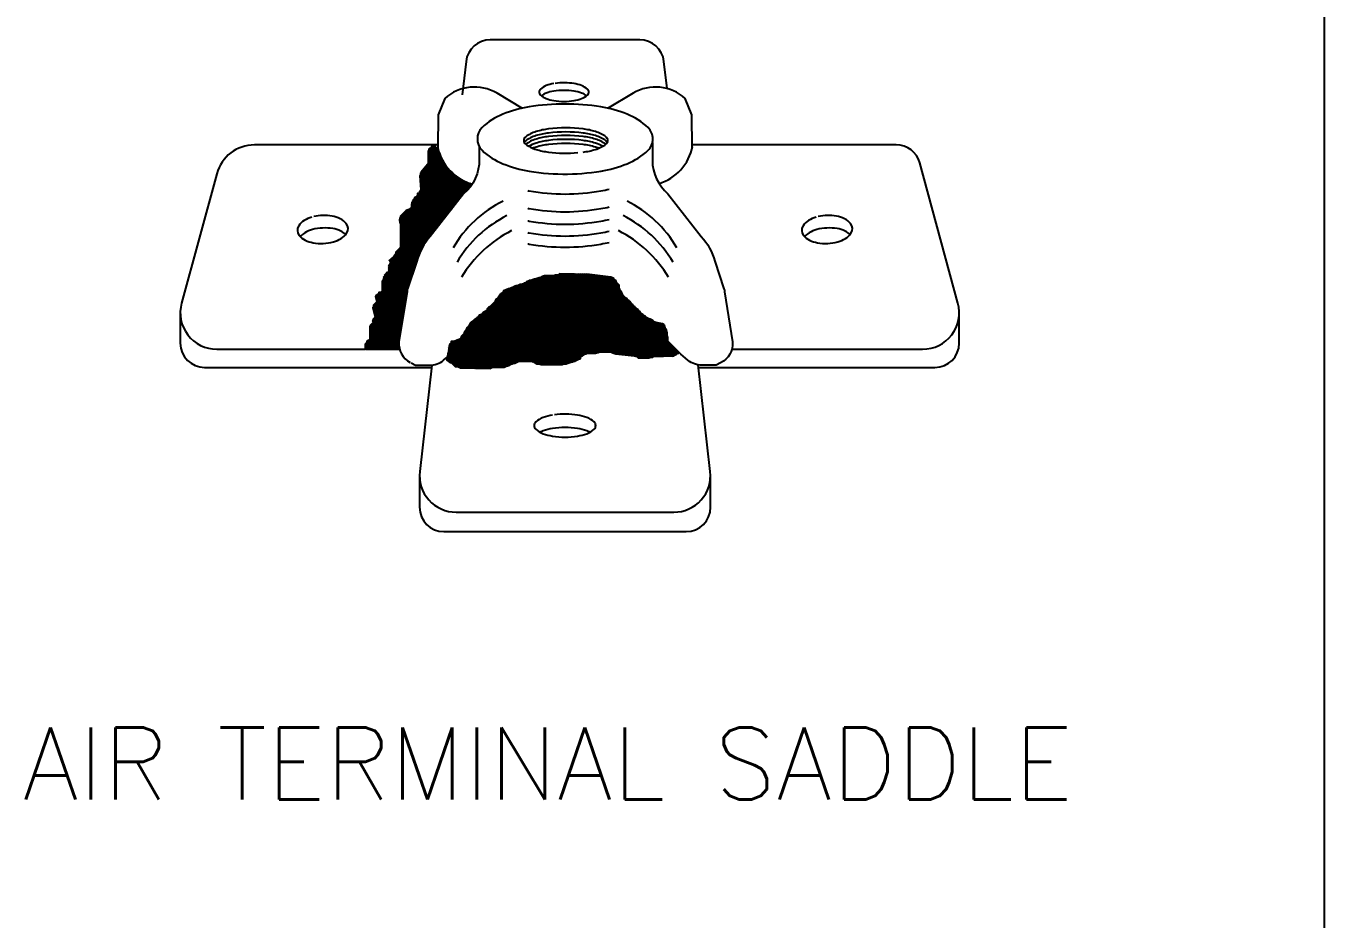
# Model space of a CAD drawing. Header units: inches. Extents: x 1917 to 3477, y 820 to 1550.
# Drawn here: x 2484.6 to 2556.7, y 1312.9 to 1362.5 of the extents above; entities that cross this region are included whole.
import ezdxf
from ezdxf.enums import TextEntityAlignment as Align

# ---------------------------------------------------------------- set-up
doc = ezdxf.new("R2010")
doc.units = ezdxf.units.IN
doc.header["$MEASUREMENT"] = 0
for name, color, linetype in [('ELDIM', 2, 'Continuous'), ('TITLE', 7, 'Continuous'), ('TXT30', 2, 'Continuous')]:
    doc.layers.add(name, color=color, linetype=linetype)
doc.styles.add('ROMANS', font='romans.shx')

# ---------------------------------------------------------------- blocks, each defined once
blk = doc.blocks.new('*U81')
at = {"color": 2}
for p, q in [((2506.972, 1355.478), (2507.412, 1355.917)), ((2506.972, 1355.119), (2507.523, 1355.67)), ((2507.003, 1355.628), (2507.292, 1355.917)), ((2507.967, 1354.749), (2507.024, 1355.692)), ((2507.759, 1355.077), (2507.102, 1355.733)), ((2507.648, 1355.307), (2507.155, 1355.801)), ((2507.575, 1355.5), (2507.222, 1355.853)), ((2507.523, 1355.672), (2507.277, 1355.917)), ((2506.514, 1354.182), (2507.645, 1355.313)), ((2506.521, 1354.069), (2507.682, 1355.23)), ((2506.529, 1353.957), (2507.721, 1355.149)), ((2506.536, 1353.845), (2507.762, 1355.071)), ((2506.544, 1353.733), (2507.805, 1354.994)), ((2506.549, 1354.337), (2507.611, 1355.399)), ((2506.936, 1354.843), (2507.579, 1355.487)), ((2506.972, 1354.999), (2507.55, 1355.577)), ((2509.113, 1353.363), (2506.972, 1355.504)), ((2509.053, 1353.304), (2506.972, 1355.385)), ((2508.991, 1353.246), (2506.972, 1355.265)), ((2508.93, 1353.188), (2506.972, 1355.145)), ((2508.877, 1353.12), (2506.972, 1355.026)), ((2509.171, 1353.425), (2506.991, 1355.605)), ((2505.381, 1351.732), (2508.162, 1354.514)), ((2505.399, 1351.631), (2508.221, 1354.453)), ((2505.441, 1351.553), (2508.282, 1354.394)), ((2505.441, 1351.434), (2508.344, 1354.336)), ((2505.441, 1351.314), (2508.408, 1354.281)), ((2505.441, 1351.194), (2508.474, 1354.227)), ((2506.04, 1352.511), (2508.106, 1354.577)), ((2506.053, 1352.644), (2508.051, 1354.641)), ((2506.354, 1353.065), (2507.998, 1354.708)), ((2506.49, 1353.32), (2507.947, 1354.777)), ((2508.352, 1352.449), (2506.544, 1354.257)), ((2506.551, 1353.621), (2507.85, 1354.92)), ((2506.559, 1353.508), (2507.898, 1354.847)), ((2508.404, 1352.516), (2506.564, 1354.356)), ((2508.457, 1352.584), (2506.604, 1354.436)), ((2508.509, 1352.651), (2506.659, 1354.501)), ((2508.562, 1352.718), (2506.714, 1354.566)), ((2508.614, 1352.785), (2506.768, 1354.631)), ((2508.667, 1352.852), (2506.823, 1354.696)), ((2508.72, 1352.919), (2506.877, 1354.761)), ((2508.772, 1352.986), (2506.932, 1354.826)), ((2508.825, 1353.053), (2506.972, 1354.906)), ((2504.764, 1349.2), (2509.336, 1353.772)), ((2504.777, 1349.094), (2509.397, 1353.714)), ((2504.851, 1349.407), (2509.246, 1353.802)), ((2505.077, 1349.753), (2509.159, 1353.835)), ((2505.441, 1351.075), (2508.542, 1354.175)), ((2505.441, 1350.955), (2508.612, 1354.126)), ((2505.441, 1350.835), (2508.684, 1354.078)), ((2505.441, 1350.716), (2508.758, 1354.032)), ((2505.441, 1350.596), (2508.834, 1353.988)), ((2505.441, 1350.476), (2508.912, 1353.947)), ((2505.441, 1350.356), (2508.992, 1353.907)), ((2505.441, 1350.237), (2509.074, 1353.87)), ((2508.299, 1352.382), (2506.515, 1354.166)), ((2508.246, 1352.315), (2506.523, 1354.038)), ((2508.194, 1352.248), (2506.532, 1353.91)), ((2508.141, 1352.181), (2506.54, 1353.782)), ((2508.089, 1352.114), (2506.549, 1353.653)), ((2508.036, 1352.047), (2506.558, 1353.525)), ((2509.227, 1353.488), (2508.535, 1354.18)), ((2509.281, 1353.554), (2508.864, 1353.972)), ((2509.333, 1353.622), (2509.094, 1353.861)), ((2509.383, 1353.692), (2509.287, 1353.788)), ((2504.777, 1348.974), (2508.71, 1352.907)), ((2507.511, 1351.375), (2506.097, 1352.788)), ((2506.134, 1352.844), (2506.344, 1353.054)), ((2507.563, 1351.442), (2506.134, 1352.872)), ((2507.616, 1351.51), (2506.194, 1352.932)), ((2507.668, 1351.577), (2506.245, 1353)), ((2507.721, 1351.644), (2506.313, 1353.051)), ((2507.773, 1351.711), (2506.364, 1353.121)), ((2506.378, 1353.208), (2506.394, 1353.224)), ((2507.826, 1351.778), (2506.381, 1353.223)), ((2507.879, 1351.845), (2506.477, 1353.247)), ((2507.931, 1351.912), (2506.5, 1353.343)), ((2507.984, 1351.979), (2506.549, 1353.414)), ((2504.489, 1348.566), (2508.278, 1352.355)), ((2505.43, 1351.901), (2505.824, 1352.295)), ((2506.979, 1350.71), (2505.584, 1352.105)), ((2507.034, 1350.775), (2505.644, 1352.165)), ((2507.09, 1350.838), (2505.704, 1352.224)), ((2507.143, 1350.906), (2505.775, 1352.273)), ((2507.195, 1350.973), (2505.86, 1352.307)), ((2507.248, 1351.04), (2505.956, 1352.332)), ((2507.3, 1351.107), (2506.02, 1352.387)), ((2507.353, 1351.174), (2506.038, 1352.489)), ((2507.405, 1351.241), (2506.048, 1352.598)), ((2507.458, 1351.308), (2506.059, 1352.707)), ((2504.432, 1348.389), (2507.845, 1351.803)), ((2506.73, 1350.361), (2505.386, 1351.705)), ((2506.777, 1350.434), (2505.399, 1351.811)), ((2506.825, 1350.505), (2505.43, 1351.9)), ((2506.685, 1350.286), (2505.441, 1351.529)), ((2506.642, 1350.21), (2505.441, 1351.41)), ((2506.875, 1350.575), (2505.464, 1351.986)), ((2506.926, 1350.643), (2505.524, 1352.045)), ((2504.421, 1348.259), (2507.413, 1351.251)), ((2504.421, 1348.139), (2506.931, 1350.649)), ((2506.6, 1350.132), (2505.441, 1351.29)), ((2506.56, 1350.052), (2505.441, 1351.17)), ((2506.522, 1349.97), (2505.441, 1351.051)), ((2506.486, 1349.886), (2505.441, 1350.931)), ((2506.452, 1349.801), (2505.441, 1350.811)), ((2506.42, 1349.713), (2505.441, 1350.692)), ((2504.421, 1348.019), (2506.681, 1350.28)), ((2504.451, 1347.93), (2506.549, 1350.028)), ((2506.156, 1348.9), (2505.164, 1349.892)), ((2506.186, 1348.99), (2505.202, 1349.974)), ((2506.216, 1349.08), (2505.262, 1350.033)), ((2506.246, 1349.169), (2505.322, 1350.093)), ((2506.276, 1349.259), (2505.382, 1350.153)), ((2506.39, 1349.624), (2505.441, 1350.572)), ((2506.362, 1349.532), (2505.441, 1350.452)), ((2506.335, 1349.439), (2505.441, 1350.333)), ((2506.305, 1349.349), (2505.441, 1350.213)), ((2503.939, 1346.939), (2506.284, 1349.284)), ((2504.092, 1347.331), (2506.393, 1349.632)), ((2504.115, 1347.235), (2506.343, 1349.463)), ((2504.376, 1347.735), (2506.459, 1349.818)), ((2505.887, 1348.092), (2504.768, 1349.21)), ((2504.801, 1349.476), (2504.935, 1349.611)), ((2505.917, 1348.182), (2504.805, 1349.293)), ((2505.977, 1348.361), (2504.824, 1349.514)), ((2505.947, 1348.271), (2504.842, 1349.376)), ((2506.006, 1348.451), (2504.888, 1349.57)), ((2506.036, 1348.541), (2504.952, 1349.625)), ((2506.066, 1348.631), (2505.016, 1349.681)), ((2506.096, 1348.72), (2505.077, 1349.74)), ((2506.126, 1348.81), (2505.119, 1349.818)), ((2503.922, 1346.803), (2506.224, 1349.104)), ((2503.946, 1346.707), (2506.164, 1348.925)), ((2503.97, 1346.611), (2506.104, 1348.745)), ((2503.994, 1346.515), (2506.045, 1348.566)), ((2505.729, 1347.293), (2504.482, 1348.539)), ((2505.745, 1347.395), (2504.511, 1348.63)), ((2505.762, 1347.498), (2504.545, 1348.715)), ((2505.779, 1347.601), (2504.596, 1348.785)), ((2505.796, 1347.704), (2504.655, 1348.845)), ((2505.798, 1347.822), (2504.726, 1348.893)), ((2505.824, 1347.915), (2504.776, 1348.964)), ((2505.857, 1348.002), (2504.777, 1349.082)), ((2503.728, 1345.771), (2505.8, 1347.843)), ((2503.89, 1346.171), (2505.925, 1348.207)), ((2503.93, 1346.093), (2505.865, 1348.028)), ((2504.017, 1346.419), (2505.985, 1348.387)), ((2504.068, 1347.427), (2504.369, 1347.728)), ((2505.593, 1346.47), (2504.336, 1347.728)), ((2505.61, 1346.573), (2504.383, 1347.801)), ((2505.695, 1347.087), (2504.421, 1348.361)), ((2505.678, 1346.984), (2504.421, 1348.241)), ((2505.661, 1346.881), (2504.421, 1348.122)), ((2505.644, 1346.779), (2504.421, 1348.002)), ((2505.627, 1346.676), (2504.446, 1347.857)), ((2505.712, 1347.19), (2504.458, 1348.443)), ((2503.473, 1344.798), (2505.681, 1347.006)), ((2503.728, 1345.651), (2505.799, 1347.722)), ((2503.728, 1345.532), (2505.776, 1347.579)), ((2503.728, 1345.412), (2505.752, 1347.436)), ((2503.728, 1345.292), (2505.729, 1347.292)), ((2503.728, 1345.172), (2505.705, 1347.149)), ((2505.441, 1345.545), (2503.949, 1347.038)), ((2505.458, 1345.648), (2504.009, 1347.097)), ((2505.526, 1346.059), (2504.057, 1347.528)), ((2504.066, 1347.545), (2504.141, 1347.619)), ((2505.475, 1345.751), (2504.069, 1347.157)), ((2505.509, 1345.956), (2504.078, 1347.387)), ((2505.543, 1346.162), (2504.107, 1347.597)), ((2505.492, 1345.853), (2504.117, 1347.229)), ((2505.56, 1346.265), (2504.179, 1347.645)), ((2505.577, 1346.367), (2504.231, 1347.714)), ((2503.473, 1344.678), (2505.658, 1346.863)), ((2503.496, 1344.581), (2505.634, 1346.719)), ((2503.61, 1344.575), (2505.611, 1346.576)), ((2503.73, 1344.575), (2505.587, 1346.433)), ((2503.849, 1344.575), (2505.564, 1346.29)), ((2505.408, 1345.339), (2503.915, 1346.832)), ((2505.425, 1345.442), (2503.939, 1346.928)), ((2505.391, 1345.237), (2503.954, 1346.673)), ((2505.346, 1344.923), (2503.97, 1346.298)), ((2505.374, 1345.134), (2503.994, 1346.514)), ((2505.357, 1345.031), (2504.03, 1346.358)), ((2504.975, 1344.575), (2503.728, 1345.822)), ((2504.855, 1344.575), (2503.728, 1345.702)), ((2504.735, 1344.575), (2503.728, 1345.583)), ((2505.095, 1344.575), (2503.762, 1345.908)), ((2505.214, 1344.575), (2503.82, 1345.97)), ((2505.334, 1344.575), (2503.88, 1346.03)), ((2505.35, 1344.799), (2503.923, 1346.226)), ((2505.37, 1344.66), (2503.924, 1346.105)), ((2503.969, 1344.575), (2505.54, 1346.147)), ((2504.089, 1344.575), (2505.517, 1346.003)), ((2504.209, 1344.575), (2505.493, 1345.86)), ((2504.328, 1344.575), (2505.47, 1345.717)), ((2504.448, 1344.575), (2505.446, 1345.574)), ((2503.778, 1344.575), (2503.495, 1344.858)), ((2503.898, 1344.575), (2503.544, 1344.929)), ((2504.017, 1344.575), (2503.575, 1345.018)), ((2503.576, 1345.02), (2503.596, 1345.041)), ((2504.137, 1344.575), (2503.654, 1345.058)), ((2504.257, 1344.575), (2503.724, 1345.109)), ((2504.616, 1344.575), (2503.728, 1345.463)), ((2504.496, 1344.575), (2503.728, 1345.343)), ((2504.376, 1344.575), (2503.728, 1345.224)), ((2504.568, 1344.575), (2505.423, 1345.431)), ((2504.687, 1344.575), (2505.399, 1345.287)), ((2504.807, 1344.575), (2505.376, 1345.144)), ((2504.927, 1344.575), (2505.352, 1345.001)), ((2505.046, 1344.575), (2505.346, 1344.875)), ((2503.658, 1344.575), (2503.473, 1344.761)), ((2503.539, 1344.575), (2503.473, 1344.641)), ((2505.166, 1344.575), (2505.353, 1344.763)), ((2505.286, 1344.575), (2505.37, 1344.659))]:
    blk.add_line(p, q, dxfattribs=at)
blk = doc.blocks.new('*U82')
at = {"color": 2}
for p, q in [((2508.253, 1343.833), (2512.888, 1348.467)), ((2508.313, 1343.773), (2513.05, 1348.51)), ((2508.373, 1343.713), (2513.197, 1348.537)), ((2508.433, 1343.653), (2513.426, 1348.647)), ((2508.519, 1343.62), (2513.546, 1348.647)), ((2508.63, 1343.611), (2513.666, 1348.647)), ((2508.71, 1343.571), (2513.785, 1348.647)), ((2508.805, 1343.547), (2513.905, 1348.647)), ((2508.925, 1343.547), (2514.061, 1348.683)), ((2509.045, 1343.547), (2514.181, 1348.683)), ((2509.164, 1343.547), (2514.373, 1348.756)), ((2509.284, 1343.547), (2514.493, 1348.756)), ((2509.404, 1343.547), (2514.613, 1348.756)), ((2509.524, 1343.547), (2514.732, 1348.756)), ((2509.607, 1343.511), (2514.852, 1348.756)), ((2509.727, 1343.511), (2514.972, 1348.756)), ((2509.846, 1343.511), (2515.091, 1348.756)), ((2509.966, 1343.511), (2515.211, 1348.756)), ((2510.086, 1343.511), (2515.331, 1348.756)), ((2510.205, 1343.511), (2515.45, 1348.756)), ((2510.325, 1343.511), (2515.57, 1348.756)), ((2510.491, 1343.557), (2515.69, 1348.756)), ((2510.637, 1343.584), (2515.773, 1348.719)), ((2510.757, 1343.584), (2515.893, 1348.719)), ((2510.877, 1343.584), (2516.004, 1348.711)), ((2510.996, 1343.584), (2516.111, 1348.698)), ((2511.116, 1343.584), (2516.217, 1348.685)), ((2511.271, 1343.619), (2516.323, 1348.671)), ((2511.451, 1343.679), (2516.43, 1348.658)), ((2511.676, 1343.785), (2516.536, 1348.645)), ((2511.843, 1343.832), (2516.643, 1348.631)), ((2512.042, 1343.911), (2516.749, 1348.618)), ((2512.162, 1343.911), (2516.855, 1348.605)), ((2512.282, 1343.911), (2516.962, 1348.592)), ((2512.401, 1343.911), (2517.068, 1348.578)), ((2512.521, 1343.911), (2517.164, 1348.554)), ((2512.641, 1343.911), (2517.249, 1348.52)), ((2516.858, 1344.421), (2512.831, 1348.449)), ((2516.978, 1344.421), (2512.923, 1348.476)), ((2517.098, 1344.421), (2513.019, 1348.5)), ((2517.292, 1344.347), (2513.109, 1348.53)), ((2517.452, 1344.306), (2513.213, 1348.545)), ((2517.586, 1344.292), (2513.283, 1348.595)), ((2517.72, 1344.277), (2513.369, 1348.628)), ((2517.854, 1344.263), (2513.471, 1348.647)), ((2517.988, 1344.249), (2513.591, 1348.647)), ((2518.123, 1344.234), (2513.71, 1348.647)), ((2518.257, 1344.22), (2513.83, 1348.647)), ((2518.391, 1344.206), (2513.946, 1348.65)), ((2518.545, 1344.171), (2514.035, 1348.68)), ((2518.742, 1344.093), (2514.153, 1348.683)), ((2518.862, 1344.093), (2514.231, 1348.725)), ((2518.981, 1344.093), (2514.319, 1348.756)), ((2519.101, 1344.093), (2514.439, 1348.756)), ((2519.22, 1344.094), (2514.558, 1348.756)), ((2519.31, 1344.124), (2514.678, 1348.756)), ((2519.424, 1344.13), (2514.798, 1348.756)), ((2519.507, 1344.166), (2514.918, 1348.756)), ((2519.627, 1344.166), (2515.037, 1348.756)), ((2519.746, 1344.166), (2515.157, 1348.756)), ((2519.866, 1344.166), (2515.277, 1348.756)), ((2519.986, 1344.166), (2515.396, 1348.756)), ((2520.105, 1344.166), (2515.516, 1348.756)), ((2520.225, 1344.166), (2515.636, 1348.756)), ((2520.345, 1344.166), (2515.792, 1348.719)), ((2520.465, 1344.166), (2515.911, 1348.719)), ((2520.548, 1344.203), (2516.044, 1348.706)), ((2520.636, 1344.234), (2516.181, 1348.689)), ((2520.723, 1344.267), (2516.318, 1348.672)), ((2520.792, 1344.318), (2516.455, 1348.655)), ((2520.881, 1344.348), (2516.591, 1348.638)), ((2520.276, 1345.073), (2516.728, 1348.621)), ((2517.644, 1347.825), (2516.865, 1348.604)), ((2517.579, 1348.01), (2517.002, 1348.587)), ((2517.579, 1348.129), (2517.149, 1348.559)), ((2508.023, 1343.962), (2512.307, 1348.246)), ((2508.028, 1344.086), (2512.115, 1348.173)), ((2508.052, 1344.23), (2511.922, 1348.1)), ((2508.091, 1343.91), (2512.53, 1348.349)), ((2508.091, 1344.389), (2511.776, 1348.073)), ((2508.163, 1343.863), (2512.692, 1348.392)), ((2508.808, 1345.225), (2511.546, 1347.964)), ((2510.69, 1347.227), (2511.343, 1347.88)), ((2515.004, 1343.882), (2511.127, 1347.758)), ((2515.094, 1343.911), (2511.189, 1347.817)), ((2515.176, 1343.949), (2511.278, 1347.848)), ((2515.256, 1343.989), (2511.358, 1347.887)), ((2515.338, 1344.027), (2511.447, 1347.918)), ((2515.428, 1344.057), (2511.529, 1347.955)), ((2515.456, 1344.148), (2511.61, 1347.994)), ((2515.521, 1344.203), (2511.7, 1348.024)), ((2515.589, 1344.254), (2511.771, 1348.072)), ((2515.667, 1344.296), (2511.863, 1348.1)), ((2515.754, 1344.329), (2511.965, 1348.118)), ((2515.854, 1344.348), (2512.045, 1348.158)), ((2515.974, 1344.348), (2512.149, 1348.173)), ((2516.093, 1344.348), (2512.239, 1348.203)), ((2516.213, 1344.348), (2512.316, 1348.246)), ((2516.316, 1344.365), (2512.401, 1348.28)), ((2516.415, 1344.386), (2512.472, 1348.329)), ((2516.499, 1344.421), (2512.557, 1348.363)), ((2516.619, 1344.421), (2512.649, 1348.392)), ((2516.739, 1344.421), (2512.744, 1348.416)), ((2512.751, 1343.902), (2517.287, 1348.438)), ((2512.828, 1343.859), (2517.369, 1348.401)), ((2512.9, 1343.811), (2517.417, 1348.329)), ((2512.98, 1343.772), (2517.462, 1348.254)), ((2513.093, 1343.766), (2517.522, 1348.194)), ((2513.193, 1343.745), (2517.579, 1348.131)), ((2513.296, 1343.729), (2517.579, 1348.012)), ((2513.416, 1343.729), (2517.6, 1347.913)), ((2513.536, 1343.729), (2517.64, 1347.833)), ((2513.655, 1343.729), (2517.685, 1347.759)), ((2513.84, 1343.729), (2510.517, 1347.053)), ((2513.96, 1343.729), (2510.576, 1347.113)), ((2514.079, 1343.729), (2510.636, 1347.172)), ((2514.199, 1343.729), (2510.69, 1347.238)), ((2514.319, 1343.729), (2510.722, 1347.326)), ((2514.428, 1343.739), (2510.797, 1347.371)), ((2514.522, 1343.766), (2510.853, 1347.434)), ((2514.638, 1343.769), (2510.901, 1347.506)), ((2514.728, 1343.799), (2510.949, 1347.578)), ((2514.817, 1343.829), (2511.001, 1347.646)), ((2514.907, 1343.859), (2511.082, 1347.684)), ((2513.775, 1343.729), (2517.732, 1347.686)), ((2513.895, 1343.729), (2517.771, 1347.606)), ((2514.014, 1343.729), (2517.818, 1347.533)), ((2514.134, 1343.729), (2517.878, 1347.473)), ((2514.254, 1343.729), (2517.938, 1347.413)), ((2514.373, 1343.729), (2518.016, 1347.372)), ((2514.53, 1343.766), (2518.059, 1347.296)), ((2514.661, 1343.777), (2518.136, 1347.252)), ((2514.84, 1343.837), (2518.189, 1347.186)), ((2515.005, 1343.882), (2518.238, 1347.115)), ((2515.208, 1343.965), (2518.314, 1347.071)), ((2509.243, 1345.899), (2509.637, 1346.294)), ((2512.102, 1343.911), (2509.688, 1346.325)), ((2512.222, 1343.911), (2509.758, 1346.375)), ((2512.341, 1343.911), (2509.806, 1346.447)), ((2512.461, 1343.911), (2509.887, 1346.485)), ((2512.581, 1343.911), (2509.96, 1346.533)), ((2512.7, 1343.911), (2510.019, 1346.592)), ((2512.929, 1343.802), (2510.094, 1346.637)), ((2513.086, 1343.766), (2510.16, 1346.691)), ((2513.242, 1343.729), (2510.232, 1346.739)), ((2513.361, 1343.729), (2510.259, 1346.832)), ((2513.481, 1343.729), (2510.319, 1346.891)), ((2513.601, 1343.729), (2510.396, 1346.934)), ((2513.72, 1343.729), (2510.457, 1346.993)), ((2515.638, 1344.276), (2518.362, 1346.999)), ((2515.831, 1344.348), (2518.429, 1346.947)), ((2515.95, 1344.348), (2518.495, 1346.893)), ((2516.07, 1344.348), (2518.555, 1346.833)), ((2516.19, 1344.348), (2518.612, 1346.771)), ((2516.331, 1344.37), (2518.66, 1346.699)), ((2516.502, 1344.421), (2518.731, 1346.65)), ((2516.621, 1344.421), (2518.778, 1346.578)), ((2516.741, 1344.421), (2518.842, 1346.522)), ((2516.861, 1344.421), (2518.914, 1346.474)), ((2516.981, 1344.421), (2518.977, 1346.418)), ((2517.1, 1344.421), (2519.052, 1346.373)), ((2517.182, 1344.383), (2519.113, 1346.314)), ((2511.113, 1343.584), (2509.07, 1345.627)), ((2511.222, 1343.594), (2509.086, 1345.73)), ((2511.302, 1343.634), (2509.159, 1345.777)), ((2511.395, 1343.661), (2509.205, 1345.851)), ((2511.485, 1343.691), (2509.254, 1345.922)), ((2511.565, 1343.73), (2509.294, 1346.002)), ((2511.645, 1343.77), (2509.348, 1346.067)), ((2511.733, 1343.802), (2509.414, 1346.121)), ((2511.829, 1343.825), (2509.486, 1346.169)), ((2511.909, 1343.865), (2509.546, 1346.228)), ((2511.989, 1343.905), (2509.615, 1346.279)), ((2517.272, 1344.354), (2519.192, 1346.274)), ((2517.362, 1344.324), (2519.281, 1346.243)), ((2517.463, 1344.305), (2519.364, 1346.206)), ((2517.571, 1344.293), (2519.442, 1346.165)), ((2517.679, 1344.282), (2519.502, 1346.105)), ((2517.787, 1344.27), (2519.588, 1346.071)), ((2517.895, 1344.259), (2519.684, 1346.048)), ((2518.003, 1344.247), (2519.784, 1346.028)), ((2518.111, 1344.235), (2519.884, 1346.008)), ((2518.219, 1344.224), (2519.983, 1345.988)), ((2518.328, 1344.212), (2520.062, 1345.947)), ((2518.434, 1344.199), (2520.094, 1345.859)), ((2518.529, 1344.175), (2520.13, 1345.776)), ((2518.602, 1344.128), (2520.168, 1345.694)), ((2518.687, 1344.093), (2520.206, 1345.612)), ((2520.276, 1345.193), (2519.197, 1346.272)), ((2520.24, 1345.349), (2519.4, 1346.189)), ((2520.24, 1345.469), (2519.655, 1346.054)), ((2520.202, 1345.626), (2519.804, 1346.024)), ((2520.094, 1345.854), (2519.954, 1345.994)), ((2508.102, 1344.519), (2508.743, 1345.161)), ((2508.102, 1344.639), (2508.504, 1345.041)), ((2508.162, 1344.818), (2508.228, 1344.885)), ((2509.474, 1343.547), (2508.172, 1344.849)), ((2509.63, 1343.511), (2508.247, 1344.894)), ((2509.75, 1343.511), (2508.257, 1345.004)), ((2509.87, 1343.511), (2508.376, 1345.004)), ((2509.989, 1343.511), (2508.47, 1345.03)), ((2510.109, 1343.511), (2508.554, 1345.066)), ((2510.229, 1343.511), (2508.641, 1345.099)), ((2510.348, 1343.511), (2508.716, 1345.144)), ((2510.451, 1343.527), (2508.793, 1345.185)), ((2510.525, 1343.574), (2508.824, 1345.274)), ((2510.635, 1343.584), (2508.877, 1345.341)), ((2510.754, 1343.584), (2508.937, 1345.401)), ((2510.874, 1343.584), (2508.978, 1345.479)), ((2510.994, 1343.584), (2509.026, 1345.551)), ((2518.807, 1344.093), (2520.23, 1345.516)), ((2518.927, 1344.093), (2520.24, 1345.406)), ((2519.046, 1344.093), (2520.251, 1345.298)), ((2519.166, 1344.093), (2520.276, 1345.203)), ((2519.319, 1344.127), (2520.276, 1345.084)), ((2508.563, 1343.62), (2508.038, 1344.145)), ((2508.754, 1343.549), (2508.055, 1344.248)), ((2508.876, 1343.547), (2508.077, 1344.346)), ((2509.115, 1343.547), (2508.102, 1344.56)), ((2508.995, 1343.547), (2508.102, 1344.44)), ((2509.235, 1343.547), (2508.106, 1344.676)), ((2509.354, 1343.547), (2508.142, 1344.759)), ((2520.857, 1344.348), (2520.896, 1344.387)), ((2508.225, 1343.838), (2508.021, 1344.043)), ((2515.415, 1344.053), (2515.428, 1344.066))]:
    blk.add_line(p, q, dxfattribs=at)

msp = doc.modelspace()

# ---------------------------------------------------------------- linework, layer by layer
at = {"layer": 'ELDIM'}
for p, q in [((2504.42084, 1348.36737), (2504.41278, 1347.80074)), ((2503.50116, 1344.57549), (2505.38953, 1344.57549))]:
    msp.add_line(p, q, dxfattribs=at)
for points in [[(2520.23363, 1359.0504), (2520.06385, 1360.55408, 0.38165188), (2518.71829, 1361.75625), (2510.4213, 1361.75625, 0.38165188), (2509.07574, 1360.55408), (2508.86724, 1358.70753)], [(2513.94444, 1359.32395, 0.05085373), (2513.5322, 1359.21671, 0.09417869), (2513.20018, 1359.01592, 0.45182526), (2513.20018, 1358.69107, 0.09417869), (2513.5322, 1358.49028, 0.05085373), (2513.94444, 1358.38304, 0.08532741), (2515.07289, 1358.38304, 0.05085373), (2515.48513, 1358.49028, 0.09417869), (2515.81715, 1358.69107, 0.43936245), (2515.81715, 1359.01592, 0.09417869), (2515.48513, 1359.21671, 0.05085373), (2515.07289, 1359.32395, 0.07063652), (2514.03127, 1359.33628)], [(2512.20944, 1357.93913), (2510.79439, 1358.7876, 0.3318738), (2507.89456, 1358.49446), (2507.53337, 1357.59132), (2507.50293, 1355.75247, 0.2733629), (2509.41892, 1353.74713, -0.07447176)], [(2515.75948, 1358.64293, 0.07596875), (2515.48513, 1358.79558, 0.05085373), (2515.07289, 1358.90282, 0.07063652), (2513.94444, 1358.90282, 0.05085373), (2513.5322, 1358.79558, 0.07596875), (2513.25786, 1358.64293)], [(2521.63666, 1355.75247), (2521.60623, 1357.59132), (2521.24503, 1358.49446, 0.3318738), (2518.34521, 1358.7876), (2516.93015, 1357.93913)], [(2516.5575, 1354.46359, 0.05413092), (2518.01678, 1354.87116, 0.09716323), (2519.17826, 1355.62257, 0.42860124), (2519.17826, 1356.87733, 0.09716323), (2518.01678, 1357.62874, 0.05413092), (2516.5575, 1358.03631, 0.0734812), (2512.5821, 1358.03631, 0.05413092), (2511.12281, 1357.62874, 0.09716323), (2509.96133, 1356.87733, 0.41142334), (2509.96133, 1355.62257, 0.09716323), (2511.12281, 1354.87116, 0.05413092), (2512.5821, 1354.46359, 0.08817869), (2516.83786, 1354.51342)], [(2515.57132, 1355.51952, 0.04210511), (2516.26369, 1355.66578, 0.08420171), (2516.83978, 1355.95146, 0.50145676), (2516.83978, 1356.37355, 0.08420171), (2516.26369, 1356.65923, 0.04210511), (2515.57132, 1356.80549, 0.06339223), (2513.65528, 1356.80549, 0.04210511), (2512.9629, 1356.65923, 0.08420171), (2512.38681, 1356.37355, 0.51453832), (2512.38681, 1355.95146, 0.08420171), (2512.9629, 1355.66578, 0.04210511), (2513.65528, 1355.51952, 0.05295878), (2515.2909, 1355.48974)], [(2516.92128, 1356.04891, 0.12359943), (2516.83978, 1356.14636, 0.08420171), (2516.26369, 1356.43204, 0.04210511), (2515.57132, 1356.5783, 0.06339223), (2513.65528, 1356.5783, 0.04210511), (2512.9629, 1356.43204, 0.08420171), (2512.38681, 1356.14636, 0.12359943), (2512.30532, 1356.04891, 0.07427241)], [(2516.84121, 1355.95251, 0.0016931), (2516.83978, 1355.95355, 0.08420171), (2516.26369, 1356.23923, 0.04210511), (2515.57132, 1356.38549, 0.06339223), (2513.65528, 1356.38549, 0.04210511), (2512.9629, 1356.23923, 0.08420171), (2512.38681, 1355.95355, 0.0016931), (2512.38539, 1355.95251, 0.07427241)], [(2507.50566, 1355.91718), (2497.32609, 1355.91718, 0.33830687), (2495.23567, 1354.31997), (2493.2802, 1347.14042, 0.49442557), (2495.23996, 1344.57549), (2503.45678, 1344.57549)], [(2509.80585, 1355.82447), (2509.80585, 1355.06489, -0.14229036)], [(2516.67136, 1355.84205, 0.05794335), (2516.26369, 1356.01832, 0.04210511), (2515.57132, 1356.16459, 0.06339223), (2513.65528, 1356.16459, 0.04210511), (2512.9629, 1356.01832, 0.05794335), (2512.55523, 1355.84205, 0.24006736)], [(2516.44298, 1355.72958, 0.02475906), (2516.26369, 1355.79338, 0.04210511), (2515.57132, 1355.93964, 0.06339223), (2513.65528, 1355.93964, 0.04210511), (2512.9629, 1355.79338, 0.02475906), (2512.78361, 1355.72958, 0.24006736)], [(2519.42074, 1356.04748), (2519.42074, 1355.06489, 0.22061291), (2520.28372, 1353.20422), (2522.13827, 1350.83629, -0.12050249), (2522.88528, 1349.45659), (2523.39365, 1347.93017, -0.20897359), (2523.42187, 1347.75626), (2523.87844, 1344.97711, -0.3013807), (2523.20724, 1343.80944), (2522.95496, 1343.6833), (2522.17749, 1343.6833, -0.17545238), (2521.3973, 1343.96577), (2521.00505, 1344.29265), (2520.28168, 1345.02361), (2520.27604, 1345.04054), (2520.27604, 1345.22266), (2520.23954, 1345.33194), (2520.23954, 1345.47764), (2520.20312, 1345.62334), (2520.16669, 1345.69619), (2520.1302, 1345.76904), (2520.09378, 1345.91475)], [(2523.83706, 1344.57549), (2534.42665, 1344.57549, 0.49442557), (2536.38641, 1347.14042), (2534.26781, 1354.91892, 0.33830687), (2532.9613, 1355.91718), (2521.68902, 1355.91718)], [(2509.80551, 1355.10587, -0.2250253), (2508.94288, 1353.20422), (2507.08833, 1350.83629, 0.12050249), (2506.34131, 1349.45659), (2505.83295, 1347.93017, 0.20897359), (2505.80473, 1347.75626), (2505.34815, 1344.97711, 0.28813654), (2505.96689, 1343.83729)], [(2512.49706, 1353.38237, 0.00307384), (2512.5821, 1353.36775, 0.08817869), (2516.5575, 1353.36775, 0.01701813), (2517.02574, 1353.4618)], [(2512.49706, 1352.398, 0.00307384), (2512.5821, 1352.38337, 0.08817869), (2516.5575, 1352.38337, 0.01701813), (2517.02574, 1352.47743)], [(2500.51361, 1351.90924, 0.06988751), (2500.09261, 1351.72555, 0.10602738), (2499.78319, 1351.43015, 0.32466422), (2499.80874, 1350.89378, 0.10602738), (2500.14485, 1350.62913, 0.06988751), (2500.58141, 1350.4863, 0.11658843), (2501.71495, 1350.54031, 0.06988751), (2502.13595, 1350.72399, 0.10602738), (2502.44537, 1351.0194, 0.34088323), (2502.41981, 1351.55577, 0.10602738), (2502.08371, 1351.82041, 0.06988751), (2501.64715, 1351.96324, 0.10181222), (2500.61906, 1351.93622)], [(2512.49706, 1351.7053, 0.00307384), (2512.5821, 1351.69067, 0.08817869), (2516.5575, 1351.69067, 0.01701813), (2517.02574, 1351.78472)], [(2528.51634, 1351.90924, 0.06988751), (2528.09534, 1351.72555, 0.10602738), (2527.78592, 1351.43015, 0.32466422), (2527.81147, 1350.89378, 0.10602738), (2528.14758, 1350.62913, 0.06988751), (2528.58414, 1350.4863, 0.11658843), (2529.71768, 1350.54031, 0.06988751), (2530.13868, 1350.72399, 0.10602738), (2530.4481, 1351.0194, 0.34088323), (2530.42254, 1351.55577, 0.10602738), (2530.08644, 1351.82041, 0.06988751), (2529.64988, 1351.96324, 0.10181222), (2528.62179, 1351.93622)], [(2502.38549, 1350.93998, 0.08142527), (2502.11654, 1351.13127, 0.06988751), (2501.67998, 1351.2741, 0.10181222), (2500.54645, 1351.22009, 0.06988751), (2500.12545, 1351.03641, 0.08142527), (2499.8759, 1350.82042)], [(2512.49706, 1351.04905, 0.00307384), (2512.5821, 1351.03442, 0.08817869), (2516.5575, 1351.03442, 0.01701813), (2517.02574, 1351.12847)], [(2530.38822, 1350.93998, 0.08142527), (2530.11927, 1351.13127, 0.06988751), (2529.68271, 1351.2741, 0.10181222), (2528.54918, 1351.22009, 0.06988751), (2528.12818, 1351.03641, 0.08142527), (2527.87863, 1350.82042)], [(2512.49706, 1350.42926, 0.00307384), (2512.5821, 1350.41463, 0.08817869), (2516.5575, 1350.41463, 0.01701813), (2517.02574, 1350.50868)], [(2493.20881, 1346.60664), (2493.20881, 1344.91401, 0.41421356), (2494.56291, 1343.55991), (2507.15687, 1343.55991)], [(2521.98273, 1343.55991), (2535.1037, 1343.55991, 0.41421356), (2536.4578, 1344.91401), (2536.4578, 1346.60664)], [(2506.01936, 1343.80944), (2506.27164, 1343.6833), (2507.04911, 1343.6833, 0.17545238), (2507.82929, 1343.96577), (2508.22155, 1344.29265)], [(2507.17149, 1343.68946), (2506.50473, 1337.78438, 0.44754263), (2508.52306, 1335.52533), (2520.61653, 1335.52533, 0.44754263), (2522.63486, 1337.78438), (2521.96672, 1343.70166)], [(2513.87157, 1340.91673, 0.05085373), (2513.36142, 1340.78402, 0.09417869), (2512.95055, 1340.53554, 0.45182526), (2512.95055, 1340.13354, 0.09417869), (2513.36142, 1339.88506, 0.05085373), (2513.87157, 1339.75235, 0.08532741), (2515.26802, 1339.75235, 0.05085373), (2515.77817, 1339.88506, 0.09417869), (2516.18905, 1340.13354, 0.43936245), (2516.18905, 1340.53554, 0.09417869), (2515.77817, 1340.78402, 0.05085373), (2515.26802, 1340.91673, 0.07063652), (2513.97902, 1340.93199)], [(2515.94725, 1339.96229, 0.03618537), (2515.77817, 1340.03951, 0.05085373), (2515.26802, 1340.17222, 0.07063652), (2513.87157, 1340.17222, 0.05085373), (2513.36142, 1340.03951, 0.03618537), (2513.19234, 1339.96229)], [(2506.4919, 1337.55648), (2506.4919, 1335.7981, 0.41421356), (2507.84601, 1334.444), (2521.29359, 1334.444, 0.41421356), (2522.64769, 1335.7981), (2522.64769, 1337.55648)]]:
    msp.add_lwpolyline(points, format="xyb", dxfattribs=at)
for points in [[(2507.11808, 1355.74947), (2507.08158, 1355.71304), (2507.04516, 1355.71304), (2507.00873, 1355.67661), (2507.00873, 1355.64019), (2506.97224, 1355.56734), (2506.97224, 1354.90356), (2506.93581, 1354.90356)], [(2507.22742, 1355.91718), (2507.22742, 1355.85874), (2507.19093, 1355.82232), (2507.1545, 1355.82232), (2507.1545, 1355.78589)], [(2506.93581, 1354.83071), (2506.58578, 1354.41405), (2506.58578, 1354.37762), (2506.54935, 1354.3412), (2506.54935, 1354.26835), (2506.51293, 1354.1955), (2506.56303, 1353.44234), (2506.52654, 1353.36949), (2506.49011, 1353.33307), (2506.49011, 1353.26022), (2506.45368, 1353.22379), (2506.38077, 1353.22379), (2506.3526, 1353.05405), (2506.31618, 1353.05405), (2506.27975, 1353.01763), (2506.20683, 1352.9812), (2506.20683, 1352.94478), (2506.17041, 1352.90835), (2506.13391, 1352.87193), (2506.13391, 1352.8355), (2506.09749, 1352.79908), (2506.09749, 1352.76265), (2506.06106, 1352.72623), (2506.02775, 1352.38695), (2505.99126, 1352.38695), (2505.95172, 1352.32555), (2505.91523, 1352.32555), (2505.80588, 1352.28912), (2505.73303, 1352.2527), (2505.48096, 1352.00266), (2505.44447, 1351.96623), (2505.44447, 1351.92981), (2505.40805, 1351.85696), (2505.40805, 1351.82053), (2505.37162, 1351.78411), (2505.405, 1351.59704), (2505.44142, 1351.56061), (2505.44142, 1350.21287), (2505.405, 1350.17645)], [(2505.405, 1350.17645), (2505.25916, 1350.03075), (2505.18631, 1349.9579), (2505.14982, 1349.84862), (2505.11339, 1349.81219), (2505.0769, 1349.77577), (2505.0769, 1349.73934), (2505.04047, 1349.70292), (2504.7813, 1349.47624)], [(2505.36851, 1350.14002), (2505.29566, 1350.06717)], [(2515.93864, 1348.71943), (2514.26199, 1348.75586), (2514.22556, 1348.71943), (2514.18907, 1348.68301), (2514.0433, 1348.68301), (2513.93396, 1348.64658), (2513.42366, 1348.64658), (2513.31432, 1348.61016), (2513.2414, 1348.57373), (2513.20498, 1348.53731), (2513.13206, 1348.53731), (2513.02271, 1348.50088), (2512.87694, 1348.46445), (2512.7676, 1348.42803), (2512.69468, 1348.3916), (2512.58534, 1348.3916), (2512.54891, 1348.35518), (2512.43957, 1348.31875), (2512.36665, 1348.2459), (2512.2938, 1348.2459), (2512.25731, 1348.20948), (2512.14796, 1348.17305), (2512.07504, 1348.17305), (2512.00219, 1348.13669), (2511.92927, 1348.10027), (2511.85636, 1348.10027), (2511.74701, 1348.06384), (2511.71059, 1348.02742), (2511.60124, 1347.99099), (2511.52832, 1347.95457)], [(2515.75638, 1348.71943), (2515.71995, 1348.75586)], [(2520.09378, 1345.91475), (2520.05735, 1345.95117), (2519.98443, 1345.9876), (2519.61997, 1346.06045), (2519.51063, 1346.09687), (2519.47414, 1346.1333), (2519.43771, 1346.16972), (2519.29187, 1346.24257), (2519.25545, 1346.24257), (2519.18253, 1346.279), (2519.10968, 1346.31542), (2519.07319, 1346.35185), (2519.03676, 1346.38828), (2518.96384, 1346.4247), (2518.89099, 1346.49755), (2518.81807, 1346.53398), (2518.78165, 1346.5704), (2518.74516, 1346.64325), (2518.6723, 1346.67968), (2518.59939, 1346.78895), (2518.52647, 1346.86181), (2518.45362, 1346.93466), (2518.3807, 1346.97108), (2518.30778, 1347.08036), (2518.23493, 1347.11678), (2518.16201, 1347.22606), (2518.12559, 1347.26248), (2518.05267, 1347.29891), (2518.01617, 1347.37176), (2517.94332, 1347.40819), (2517.90683, 1347.44461), (2517.8704, 1347.48104), (2517.79749, 1347.55389), (2517.72464, 1347.69959), (2517.65172, 1347.80887), (2517.61529, 1347.88172), (2517.5788, 1347.95457), (2517.5788, 1348.13669), (2517.50595, 1348.20948), (2517.43303, 1348.28233), (2517.3966, 1348.3916), (2517.28726, 1348.42803), (2517.28726, 1348.50088), (2517.21434, 1348.53731), (2517.105, 1348.57373), (2515.93864, 1348.71943)], [(2504.37629, 1347.72789), (2504.23052, 1347.72789), (2504.23052, 1347.69146), (2504.19409, 1347.65504), (2504.08475, 1347.58219), (2504.04825, 1347.50934), (2504.12124, 1347.20988), (2504.08475, 1347.17345)], [(2504.45733, 1347.85741), (2504.42084, 1347.85741), (2504.41278, 1347.83717)], [(2504.42084, 1347.93026), (2504.45733, 1347.93026)], [(2511.52832, 1347.95457), (2511.34613, 1347.88172), (2511.27321, 1347.84529), (2511.16387, 1347.80887), (2511.12744, 1347.77244), (2511.12744, 1347.69959), (2511.01803, 1347.66316), (2510.9816, 1347.62674), (2510.90869, 1347.51746), (2510.83584, 1347.40819), (2510.79934, 1347.37176), (2510.72649, 1347.33534), (2510.69, 1347.26248), (2510.69, 1347.22606), (2510.61715, 1347.15321), (2510.54423, 1347.08036), (2510.5078, 1347.04393), (2510.39846, 1346.93466), (2510.32554, 1346.89823), (2510.25262, 1346.82538), (2510.25262, 1346.75253), (2510.14328, 1346.67968), (2510.10685, 1346.64325), (2510.03394, 1346.60683), (2509.96108, 1346.53398), (2509.92459, 1346.49755), (2509.81525, 1346.46113), (2509.74233, 1346.35185), (2509.66948, 1346.31542), (2509.56013, 1346.24257), (2509.52364, 1346.20615), (2509.48722, 1346.16972), (2509.37787, 1346.09687), (2509.30495, 1346.02402), (2509.2321, 1345.87832), (2509.15918, 1345.80547)], [(2511.45547, 1347.91814), (2511.41898, 1347.91814)], [(2504.08475, 1347.17345), (2503.93898, 1347.02775), (2503.93898, 1346.91847), (2503.90255, 1346.88205), (2504.03207, 1346.35991), (2503.99558, 1346.32348), (2503.95915, 1346.28706), (2503.92266, 1346.25063), (2503.92266, 1346.21421)], [(2504.04832, 1347.13703), (2503.9754, 1347.06418)], [(2503.88624, 1346.17778), (2503.94704, 1346.06045), (2503.91054, 1346.06045), (2503.87412, 1346.02402), (2503.83769, 1345.9876), (2503.76477, 1345.91475), (2503.72835, 1345.84189), (2503.72835, 1345.11339), (2503.69185, 1345.07696), (2503.619, 1345.04054), (2503.58251, 1345.04054), (2503.54609, 1344.93126), (2503.50966, 1344.89483), (2503.50966, 1344.85841), (2503.47317, 1344.85841), (2503.47317, 1344.60343), (2503.50966, 1344.56701)], [(2509.15918, 1345.80547), (2509.08627, 1345.65977), (2509.04984, 1345.58692), (2508.97692, 1345.47764), (2508.97692, 1345.44121), (2508.9405, 1345.40479), (2508.86758, 1345.33194), (2508.83115, 1345.29551), (2508.79473, 1345.18624), (2508.72181, 1345.14981), (2508.68532, 1345.11339), (2508.57597, 1345.07696), (2508.50312, 1345.04054), (2508.39378, 1345.00411), (2508.24794, 1345.00411), (2508.24794, 1344.89483), (2508.17509, 1344.85841), (2508.1386, 1344.74913)], [(2509.15918, 1345.76904), (2509.12276, 1345.73262), (2509.08627, 1345.73262)], [(2520.1302, 1345.80547), (2520.09378, 1345.84189)], [(2508.06575, 1344.31203), (2508.00903, 1343.97205), (2508.1386, 1343.87492), (2508.21151, 1343.8385), (2508.24794, 1343.8385), (2508.28443, 1343.80207), (2508.32086, 1343.76565), (2508.4302, 1343.65637), (2508.46663, 1343.61995), (2508.61246, 1343.61995), (2508.68532, 1343.58352), (2508.75823, 1343.54709), (2510.43489, 1343.51067)], [(2508.1386, 1344.74913), (2508.10217, 1344.4213), (2508.06575, 1344.31203)], [(2508.1386, 1344.67628), (2508.10217, 1344.67628)], [(2510.43489, 1343.51067), (2510.47131, 1343.54709), (2510.54423, 1343.58352), (2511.20029, 1343.58352), (2511.34613, 1343.65637), (2511.38255, 1343.65637), (2511.4919, 1343.6928), (2511.52832, 1343.72922), (2511.56482, 1343.72922), (2511.60124, 1343.76565), (2511.63767, 1343.76565), (2511.71059, 1343.80207), (2511.7835, 1343.80207), (2511.85636, 1343.8385), (2512.00219, 1343.91135), (2512.73117, 1343.91135), (2512.80403, 1343.87492), (2512.91337, 1343.80207), (2512.94986, 1343.80207), (2512.98629, 1343.76565), (2513.13206, 1343.76565), (2513.2414, 1343.72922), (2514.40776, 1343.72922), (2514.48068, 1343.76565), (2514.62645, 1343.76565), (2514.73586, 1343.80207), (2514.95455, 1343.87492), (2514.99097, 1343.87492), (2515.06389, 1343.91135), (2515.13674, 1343.91135), (2515.17323, 1343.94777), (2515.24608, 1343.9842), (2515.319, 1344.02062), (2515.42835, 1344.05705), (2515.42835, 1344.09348), (2515.46477, 1344.16633), (2515.50126, 1344.20275), (2515.53769, 1344.20275), (2515.68346, 1344.31203)], [(2515.57412, 1344.23918), (2515.61061, 1344.2756), (2515.64703, 1344.2756)], [(2515.68346, 1344.31203), (2515.71995, 1344.31203), (2515.79287, 1344.34845), (2516.26667, 1344.34845), (2516.37602, 1344.38488), (2516.41244, 1344.38488), (2516.48536, 1344.4213), (2517.105, 1344.4213), (2517.17792, 1344.38488), (2517.3966, 1344.31203), (2518.41712, 1344.20275), (2518.56296, 1344.16633), (2518.63581, 1344.09348), (2519.21902, 1344.09348), (2519.32837, 1344.1299), (2519.43771, 1344.1299), (2519.47414, 1344.16633), (2520.60407, 1344.20275)], [(2520.49473, 1344.16633), (2520.53115, 1344.20275)], [(2520.60407, 1344.20275), (2520.64049, 1344.23918), (2520.74984, 1344.2756), (2520.74984, 1344.31203), (2520.89568, 1344.34845)], [(2520.78633, 1344.31203), (2520.82276, 1344.34845)], [(2520.89568, 1344.34845), (2520.89568, 1344.40316)], [(2509.52364, 1343.54709), (2509.56013, 1343.51067)]]:
    msp.add_lwpolyline(points, dxfattribs=at)
for centre, radius, start, end in [((2518.98176, 1356.3711), 2.72602, 286.9422603, 348.7138228), ((2514.20368, 1346.72457), 6.80899, 116.8602272, 149.206392), ((2514.93591, 1346.72457), 6.80899, 30.793608, 63.1397728), ((2514.42258, 1345.92249), 6.80899, 116.8602272, 149.206392), ((2514.71702, 1345.92249), 6.80899, 30.793608, 63.1397728), ((2514.67795, 1345.08395), 6.80899, 116.8602272, 149.206392), ((2514.46164, 1345.08395), 6.80899, 30.793608, 63.1397728)]:
    msp.add_arc(centre, radius, start, end, dxfattribs=at)
at = {"layer": 'TITLE'}
msp.add_line((2556.71213, 1549.61161), (2556.71213, 1262.28458), dxfattribs=at)

# ---------------------------------------------------------------- block references
at = {"layer": 'ELDIM'}
for name in ['*U81', '*U82']:
    msp.add_blockref(name, (0, 0), dxfattribs=at)

# ---------------------------------------------------------------- texts
at = {"layer": 'TXT30', "style": 'ROMANS'}
msp.add_text('AIR TERMINAL SADDLE', height=4, dxfattribs=at).set_placement((2513.61276, 1321.57677), align=Align.MIDDLE_CENTER)

doc.saveas('drawing.dxf')
